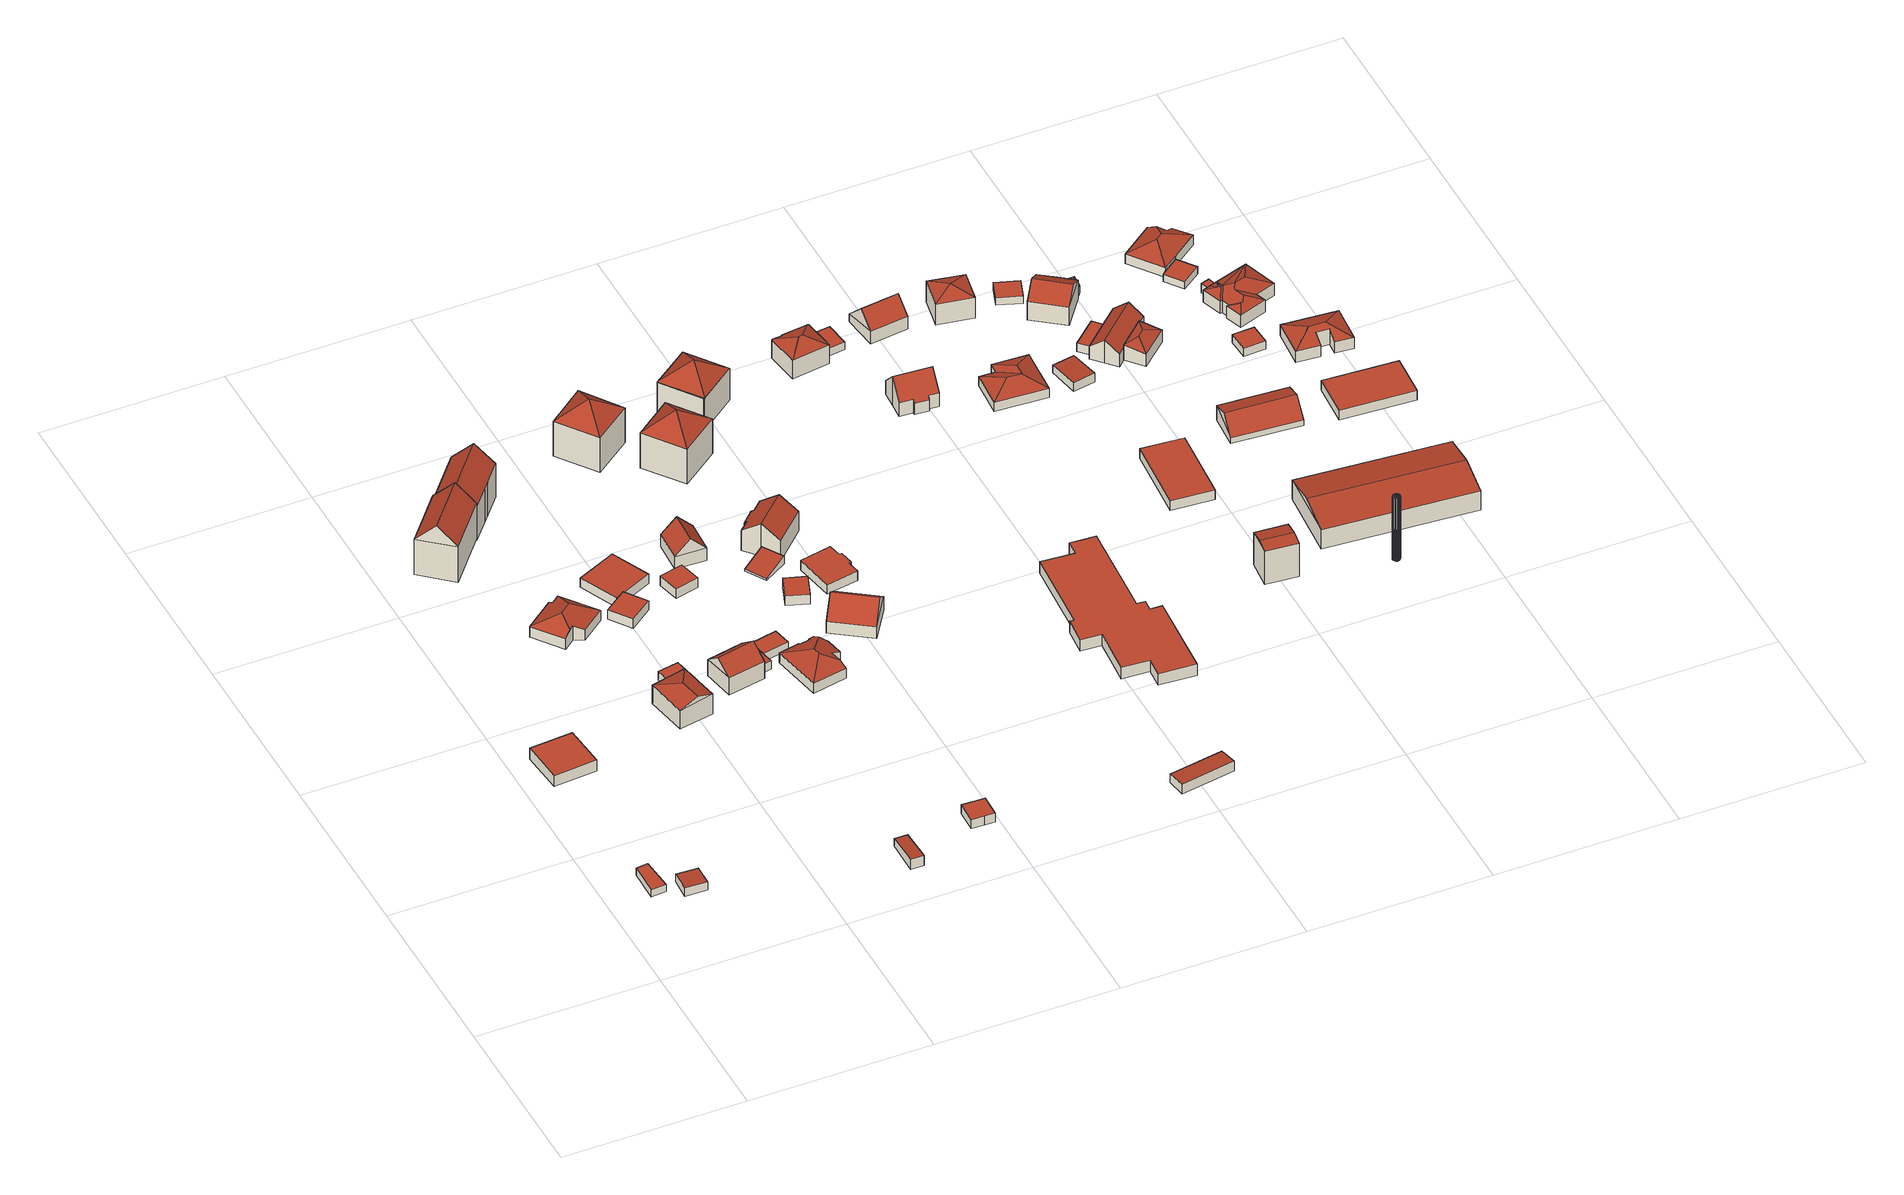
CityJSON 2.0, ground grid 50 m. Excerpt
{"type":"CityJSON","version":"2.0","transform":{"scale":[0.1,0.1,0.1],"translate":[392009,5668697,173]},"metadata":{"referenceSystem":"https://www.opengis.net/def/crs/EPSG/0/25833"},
"CityObjects":{
"building1":{"type":"Building","attributes":{"Dachtyp_tdc":"tdcPolyFlatRoof","Gemeindeschluessel":14627140,"Dachneigung":0,"QualitaetDacherkennung":80,"Geometrietyp2DReferenz":"3000","function":"31001_9998","roofType":"1000","measuredHeight":2.26},"geometry":[{"type":"MultiSurface","lod":"2","boundaries":[[[0,1,2,3]],[[1,4,5,2]],[[4,6,7,5]],[[6,0,3,7]],[[6,4,1,0]],[[3,2,5,7]]],"semantics":{"surfaces":[{"type":"WallSurface"},{"type":"RoofSurface"},{"type":"GroundSurface"}],"values":[0,0,0,0,1,2]}}]},
"building2":{"type":"Building","attributes":{"Dachtyp_tdc":"tdcPolyFlatRoof","Gemeindeschluessel":14627140,"Dachneigung":3.12,"QualitaetDacherkennung":86,"Geometrietyp2DReferenz":"3000","function":"31001_9998","roofType":"2100","measuredHeight":2.57},"geometry":[{"type":"MultiSurface","lod":"2","boundaries":[[[8,9,10,11]],[[9,12,13,10]],[[12,14,15,13]],[[14,8,11,15]],[[14,12,9,8]],[[11,10,13,15]]],"semantics":{"surfaces":[{"type":"WallSurface"},{"type":"RoofSurface"},{"type":"GroundSurface"}],"values":[0,0,0,0,1,2]}}]},
"building3":{"type":"Building","attributes":{"Dachtyp_tdc":"tdcPolyFlatRoof","Gemeindeschluessel":14627140,"Dachneigung":0,"QualitaetDacherkennung":90,"Geometrietyp2DReferenz":"3000","function":"31001_9998","roofType":"1000","measuredHeight":3.38},"geometry":[{"type":"MultiSurface","lod":"2","boundaries":[[[16,17,18,19]],[[17,20,21,18]],[[20,22,23,21]],[[22,16,19,23]],[[22,20,17,16]],[[19,18,21,23]]],"semantics":{"surfaces":[{"type":"WallSurface"},{"type":"RoofSurface"},{"type":"GroundSurface"}],"values":[0,0,0,0,1,2]}}]},
"building4":{"type":"Building","attributes":{"Dachtyp_tdc":"tdcFreeFormRoof","Gemeindeschluessel":14627140,"Dachneigung":28.02,"QualitaetDacherkennung":89,"Geometrietyp2DReferenz":"3000","function":"31001_9998","roofType":"5000","measuredHeight":6.6},"geometry":[{"type":"MultiSurface","lod":"2","boundaries":[[[24,25,26,27]],[[25,28,29,26]],[[28,30,31,29]],[[30,32,33,31]],[[32,34,35,33]],[[34,36,37,35]],[[36,38,39,37]],[[38,24,27,39]],[[38,40,41,42,24]],[[43,32,30,44]],[[34,32,43,41,40,36]],[[43,44,28,25,42,41]],[[25,24,42]],[[30,28,44]],[[38,36,40]],[[27,26,29,31,33,35,37,39]]],"semantics":{"surfaces":[{"type":"WallSurface"},{"type":"RoofSurface"},{"type":"GroundSurface"}],"values":[0,0,0,0,0,0,0,0,1,1,1,1,0,0,0,2]}}]},
"building5":{"type":"Building","attributes":{"Dachtyp_tdc":"tdcGableRoof","Gemeindeschluessel":14627140,"Dachneigung":44.77,"QualitaetDacherkennung":71,"Geometrietyp2DReferenz":"3000","function":"31001_9998","roofType":"3100","measuredHeight":16.81},"geometry":[{"type":"MultiSurface","lod":"2","boundaries":[[[45,46,47,48]],[[46,49,50,47]],[[49,51,52,50]],[[51,45,48,52]],[[49,46,53]],[[45,51,54]],[[46,45,54,53]],[[51,49,53,54]],[[48,47,50,52]]],"semantics":{"surfaces":[{"type":"WallSurface"},{"type":"RoofSurface"},{"type":"GroundSurface"}],"values":[0,0,0,0,0,0,1,1,2]}}]},
"building6":{"type":"Building","attributes":{"Dachtyp_tdc":"tdcHipAndGableRoof","Gemeindeschluessel":14627140,"Dachneigung":21.85,"QualitaetDacherkennung":68,"Geometrietyp2DReferenz":"3000","function":"31001_9998","roofType":"5000","measuredHeight":7.86},"geometry":[{"type":"MultiSurface","lod":"2","boundaries":[[[55,56,57,58]],[[56,59,60,57]],[[59,61,62,60]],[[61,63,64,62]],[[63,65,66,64]],[[65,55,58,66]],[[59,56,55,67]],[[65,68,67,55]],[[61,59,67,68,63]],[[63,68,65]],[[58,57,60,62,64,66]]],"semantics":{"surfaces":[{"type":"WallSurface"},{"type":"RoofSurface"},{"type":"GroundSurface"}],"values":[0,0,0,0,0,0,1,1,1,0,2]}}]},
"building7":{"type":"Building","attributes":{"Dachtyp_tdc":"tdcPolyFlatRoof","Gemeindeschluessel":14627140,"Dachneigung":5.76,"QualitaetDacherkennung":91,"Geometrietyp2DReferenz":"3000","function":"31001_9998","roofType":"2100","measuredHeight":3.27},"geometry":[{"type":"MultiSurface","lod":"2","boundaries":[[[69,70,71,72]],[[70,73,74,71]],[[73,75,76,74]],[[75,69,72,76]],[[75,73,70,69]],[[72,71,74,76]]],"semantics":{"surfaces":[{"type":"WallSurface"},{"type":"RoofSurface"},{"type":"GroundSurface"}],"values":[0,0,0,0,1,2]}}]},
"building8":{"type":"Building","attributes":{"Dachtyp_tdc":"tdcPolyFlatRoof","Gemeindeschluessel":14627140,"Dachneigung":0,"QualitaetDacherkennung":87,"Geometrietyp2DReferenz":"3000","function":"31001_9998","roofType":"1000","measuredHeight":2.69},"geometry":[{"type":"MultiSurface","lod":"2","boundaries":[[[77,78,79,80]],[[78,81,82,79]],[[81,83,84,82]],[[83,85,86,84]],[[85,87,88,86]],[[87,77,80,88]],[[87,85,83,81,78,77]],[[80,79,82,84,86,88]]],"semantics":{"surfaces":[{"type":"WallSurface"},{"type":"RoofSurface"},{"type":"GroundSurface"}],"values":[0,0,0,0,0,0,1,2]}}]},
"building9":{"type":"Building","attributes":{"Dachtyp_tdc":"tdcGableRoof","Gemeindeschluessel":14627140,"Dachneigung":44.9,"QualitaetDacherkennung":69,"Geometrietyp2DReferenz":"3000","function":"31001_9998","roofType":"3100","measuredHeight":15.82},"geometry":[{"type":"MultiSurface","lod":"2","boundaries":[[[89,90,91,92]],[[90,93,94,91]],[[93,95,96,94]],[[95,97,98,96]],[[97,99,100,98]],[[99,101,102,100]],[[101,103,104,102]],[[103,89,92,104]],[[99,97,95,93]],[[93,90,89,103,101,99]],[[92,91,94,96,98,100,102,104]]],"semantics":{"surfaces":[{"type":"WallSurface"},{"type":"RoofSurface"},{"type":"GroundSurface"}],"values":[0,0,0,0,0,0,0,0,1,1,2]}}]},
"building10":{"type":"Building","attributes":{"Dachtyp_tdc":"tdcPolyFlatRoof","Gemeindeschluessel":14627140,"Dachneigung":0,"QualitaetDacherkennung":82,"Geometrietyp2DReferenz":"3000","function":"31001_9998","roofType":"1000","measuredHeight":3},"geometry":[{"type":"MultiSurface","lod":"2","boundaries":[[[105,106,107,108]],[[106,109,110,107]],[[109,111,112,110]],[[111,105,108,112]],[[111,109,106,105]],[[108,107,110,112]]],"semantics":{"surfaces":[{"type":"WallSurface"},{"type":"RoofSurface"},{"type":"GroundSurface"}],"values":[0,0,0,0,1,2]}}]},
"building11":{"type":"Building","attributes":{"Dachtyp_tdc":"tdcFreeFormRoof","Gemeindeschluessel":14627140,"Dachneigung":39.95,"QualitaetDacherkennung":77,"Geometrietyp2DReferenz":"3000","function":"31001_9998","roofType":"5000","measuredHeight":8.78},"geometry":[{"type":"MultiSurface","lod":"2","boundaries":[[[113,114,115,116]],[[114,117,118,115]],[[117,119,120,118]],[[119,121,122,120]],[[121,113,116,122]],[[123,124,121,119]],[[114,113,124,123,117]],[[113,121,124]],[[119,117,123]],[[116,115,118,120,122]]],"semantics":{"surfaces":[{"type":"WallSurface"},{"type":"RoofSurface"},{"type":"GroundSurface"}],"values":[0,0,0,0,0,1,1,0,0,2]}}]},
"building12":{"type":"Building","attributes":{"Dachtyp_tdc":"tdcPolyFlatRoof","Gemeindeschluessel":14627140,"Dachneigung":0,"QualitaetDacherkennung":36,"Geometrietyp2DReferenz":"3000","function":"31001_9998","roofType":"1000","measuredHeight":3},"geometry":[{"type":"MultiSurface","lod":"2","boundaries":[[[125,126,127,128]],[[126,129,130,127]],[[129,131,132,130]],[[131,133,134,132]],[[133,125,128,134]],[[133,131,129,126,125]],[[128,127,130,132,134]]],"semantics":{"surfaces":[{"type":"WallSurface"},{"type":"RoofSurface"},{"type":"GroundSurface"}],"values":[0,0,0,0,0,1,2]}}]},
"building13":{"type":"Building","attributes":{"Dachtyp_tdc":"tdcPolyFlatRoof","Gemeindeschluessel":14627140,"Dachneigung":0,"QualitaetDacherkennung":77,"Geometrietyp2DReferenz":"3000","function":"31001_9998","roofType":"1000","measuredHeight":2.57},"geometry":[{"type":"MultiSurface","lod":"2","boundaries":[[[135,136,137,122]],[[136,138,139,137]],[[138,140,141,139]],[[140,142,143,141]],[[142,144,116,143]],[[144,135,122,116]],[[144,142,140,138,136,135]],[[122,137,139,141,143,116]]],"semantics":{"surfaces":[{"type":"WallSurface"},{"type":"RoofSurface"},{"type":"GroundSurface"}],"values":[0,0,0,0,0,0,1,2]}}]},
"building14":{"type":"Building","attributes":{"Dachtyp_tdc":"tdcPolyFlatRoof","Gemeindeschluessel":14627140,"Dachneigung":0,"QualitaetDacherkennung":73,"Geometrietyp2DReferenz":"3000","function":"31001_9998","roofType":"1000","measuredHeight":2.73},"geometry":[{"type":"MultiSurface","lod":"2","boundaries":[[[145,146,147,148]],[[146,149,150,147]],[[149,151,152,150]],[[151,153,154,152]],[[153,155,156,154]],[[155,145,148,156]],[[155,153,151,149,146,145]],[[148,147,150,152,154,156]]],"semantics":{"surfaces":[{"type":"WallSurface"},{"type":"RoofSurface"},{"type":"GroundSurface"}],"values":[0,0,0,0,0,0,1,2]}}]},
"building15":{"type":"Building","attributes":{"Dachtyp_tdc":"tdcPolyFlatRoof","Gemeindeschluessel":14627140,"Dachneigung":0,"QualitaetDacherkennung":85,"Geometrietyp2DReferenz":"3000","function":"31001_9998","roofType":"1000","measuredHeight":2.6},"geometry":[{"type":"MultiSurface","lod":"2","boundaries":[[[157,158,159,160]],[[158,161,162,159]],[[161,163,164,162]],[[163,157,160,164]],[[163,161,158,157]],[[160,159,162,164]]],"semantics":{"surfaces":[{"type":"WallSurface"},{"type":"RoofSurface"},{"type":"GroundSurface"}],"values":[0,0,0,0,1,2]}}]},
"building16":{"type":"Building","attributes":{"Dachtyp_tdc":"tdcPolyFlatRoof","Gemeindeschluessel":14627140,"Dachneigung":0,"QualitaetDacherkennung":0,"Geometrietyp2DReferenz":"3000","BezugspunktDach":"2000","function":"31001_9998","measuredHeight":3},"geometry":[{"type":"MultiSurface","lod":"2","boundaries":[[[165,166,167,168]],[[168,167,169,170]],[[167,166,171,169]],[[166,165,172,171]],[[165,168,170,172]],[[170,169,171,172]]],"semantics":{"surfaces":[{"type":"RoofSurface"},{"type":"WallSurface"},{"type":"GroundSurface"}],"values":[0,1,1,1,1,2]}}]},
"building17":{"type":"Building","attributes":{"Dachtyp_tdc":"tdcFreeFormRoof","Gemeindeschluessel":14627140,"Dachneigung":22.09,"QualitaetDacherkennung":89,"Geometrietyp2DReferenz":"3000","function":"31001_9998","roofType":"5000","measuredHeight":5.51},"geometry":[{"type":"MultiSurface","lod":"2","boundaries":[[[173,174,175,176]],[[174,177,178,175]],[[177,179,180,178]],[[179,181,182,180]],[[181,183,184,182]],[[183,185,186,184]],[[185,187,188,186]],[[187,189,190,188]],[[189,191,192,190]],[[191,193,194,192]],[[193,173,176,194]],[[183,181,179,177,174,173,195,196]],[[191,197,198,193]],[[198,195,173,193]],[[198,197,189,187,185,196,195]],[[191,189,197]],[[185,183,196]],[[176,175,178,180,182,184,186,188,190,192,194]]],"semantics":{"surfaces":[{"type":"WallSurface"},{"type":"RoofSurface"},{"type":"GroundSurface"}],"values":[0,0,0,0,0,0,0,0,0,0,0,1,1,1,1,0,0,2]}}]},
"building18":{"type":"Building","attributes":{"Dachtyp_tdc":"tdcGableRoof","Gemeindeschluessel":14627140,"Dachneigung":45.07,"QualitaetDacherkennung":80,"Geometrietyp2DReferenz":"3000","function":"31001_9998","roofType":"3100","measuredHeight":8.21},"geometry":[{"type":"MultiSurface","lod":"2","boundaries":[[[199,200,201,202]],[[200,203,204,201]],[[203,205,206,204]],[[205,199,202,206]],[[203,200,207]],[[199,205,208]],[[200,199,208,207]],[[205,203,207,208]],[[202,201,204,206]]],"semantics":{"surfaces":[{"type":"WallSurface"},{"type":"RoofSurface"},{"type":"GroundSurface"}],"values":[0,0,0,0,0,0,1,1,2]}}]},
"building19":{"type":"Building","attributes":{"Dachtyp_tdc":"tdcPolyFlatRoof","Gemeindeschluessel":14627140,"Dachneigung":0,"QualitaetDacherkennung":46,"Geometrietyp2DReferenz":"3000","function":"31001_9998","roofType":"1000","measuredHeight":3},"geometry":[{"type":"MultiSurface","lod":"2","boundaries":[[[209,210,211,212]],[[210,213,214,211]],[[213,215,216,214]],[[215,209,212,216]],[[215,213,210,209]],[[212,211,214,216]]],"semantics":{"surfaces":[{"type":"WallSurface"},{"type":"RoofSurface"},{"type":"GroundSurface"}],"values":[0,0,0,0,1,2]}}]},
"building20":{"type":"Building","attributes":{"Dachtyp_tdc":"tdcPolyFlatRoof","Gemeindeschluessel":14627140,"Dachneigung":14.75,"QualitaetDacherkennung":67,"Geometrietyp2DReferenz":"3000","function":"31001_9998","roofType":"2100","measuredHeight":2.55},"geometry":[{"type":"MultiSurface","lod":"2","boundaries":[[[217,218,219,220]],[[218,221,222,219]],[[221,223,224,222]],[[223,217,220,224]],[[223,221,218,217]],[[220,219,222,224]]],"semantics":{"surfaces":[{"type":"WallSurface"},{"type":"RoofSurface"},{"type":"GroundSurface"}],"values":[0,0,0,0,1,2]}}]},
"building21":{"type":"Building","attributes":{"Dachtyp_tdc":"tdcGableRoof","Gemeindeschluessel":14627140,"Dachneigung":38.49,"QualitaetDacherkennung":93,"Geometrietyp2DReferenz":"3000","function":"31001_9998","roofType":"3100","measuredHeight":8.28},"geometry":[{"type":"MultiSurface","lod":"2","boundaries":[[[225,226,227,228]],[[226,229,230,227]],[[229,231,232,230]],[[231,225,228,232]],[[229,226,233]],[[225,231,234]],[[226,225,234,233]],[[231,229,233,234]],[[228,227,230,232]]],"semantics":{"surfaces":[{"type":"WallSurface"},{"type":"RoofSurface"},{"type":"GroundSurface"}],"values":[0,0,0,0,0,0,1,1,2]}}]},
"building22":{"type":"Building","attributes":{"Dachtyp_tdc":"tdcTentRoof","Gemeindeschluessel":14627140,"Dachneigung":36.94,"QualitaetDacherkennung":73,"Geometrietyp2DReferenz":"3000","function":"31001_9998","roofType":"3500","measuredHeight":16.02},"geometry":[{"type":"MultiSurface","lod":"2","boundaries":[[[235,236,237,238]],[[236,239,240,237]],[[239,241,242,240]],[[241,235,238,242]],[[236,235,243]],[[239,236,243]],[[241,239,243]],[[235,241,243]],[[238,237,240,242]]],"semantics":{"surfaces":[{"type":"WallSurface"},{"type":"RoofSurface"},{"type":"GroundSurface"}],"values":[0,0,0,0,1,1,1,1,2]}}]},
"building23":{"type":"Building","attributes":{"Dachtyp_tdc":"tdcGableRoof","Gemeindeschluessel":14627140,"Dachneigung":36.37,"QualitaetDacherkennung":73,"Geometrietyp2DReferenz":"3000","function":"31001_9998","roofType":"3100","measuredHeight":10.16},"geometry":[{"type":"MultiSurface","lod":"2","boundaries":[[[244,245,246,247]],[[245,248,249,246]],[[248,250,251,249]],[[250,252,253,251]],[[252,254,255,253]],[[254,256,257,255]],[[256,258,259,257]],[[258,260,261,259]],[[260,262,263,261]],[[262,244,247,263]],[[258,256,254,252]],[[252,250,248,245,244,262,260,258]],[[247,246,249,251,253,255,257,259,261,263]]],"semantics":{"surfaces":[{"type":"WallSurface"},{"type":"RoofSurface"},{"type":"GroundSurface"}],"values":[0,0,0,0,0,0,0,0,0,0,1,1,2]}}]},
"building24":{"type":"Building","attributes":{"Dachtyp_tdc":"tdcPolyFlatRoof","Gemeindeschluessel":14627140,"Dachneigung":0,"QualitaetDacherkennung":0,"Geometrietyp2DReferenz":"3000","BezugspunktDach":"2000","function":"31001_9998","measuredHeight":3},"geometry":[{"type":"MultiSurface","lod":"2","boundaries":[[[264,265,266,267,268,269,270,271]],[[271,270,272,273]],[[270,269,274,272]],[[269,268,275,274]],[[268,267,276,275]],[[267,266,277,276]],[[266,265,278,277]],[[265,264,279,278]],[[264,271,273,279]],[[273,272,274,275,276,277,278,279]]],"semantics":{"surfaces":[{"type":"RoofSurface"},{"type":"WallSurface"},{"type":"GroundSurface"}],"values":[0,1,1,1,1,1,1,1,1,2]}}]},
"building25":{"type":"Building","attributes":{"Dachtyp_tdc":"tdcTentRoof","Gemeindeschluessel":14627140,"Dachneigung":37.64,"QualitaetDacherkennung":72,"Geometrietyp2DReferenz":"3000","function":"31001_9998","roofType":"3500","measuredHeight":16.17},"geometry":[{"type":"MultiSurface","lod":"2","boundaries":[[[280,281,282,283]],[[281,284,285,282]],[[284,286,287,285]],[[286,280,283,287]],[[281,280,288]],[[284,281,288]],[[286,284,288]],[[280,286,288]],[[283,282,285,287]]],"semantics":{"surfaces":[{"type":"WallSurface"},{"type":"RoofSurface"},{"type":"GroundSurface"}],"values":[0,0,0,0,1,1,1,1,2]}}]},
"building26":{"type":"Building","attributes":{"Dachtyp_tdc":"tdcPolyFlatRoof","Gemeindeschluessel":14627140,"Dachneigung":5.12,"QualitaetDacherkennung":87,"Geometrietyp2DReferenz":"3000","function":"31001_9998","roofType":"2100","measuredHeight":3.18},"geometry":[{"type":"MultiSurface","lod":"2","boundaries":[[[289,290,291,292]],[[290,293,294,291]],[[293,295,296,294]],[[295,289,292,296]],[[295,293,290,289]],[[292,291,294,296]]],"semantics":{"surfaces":[{"type":"WallSurface"},{"type":"RoofSurface"},{"type":"GroundSurface"}],"values":[0,0,0,0,1,2]}}]},
"building27":{"type":"Building","attributes":{"Dachtyp_tdc":"tdcTentRoof","Gemeindeschluessel":14627140,"Dachneigung":37.94,"QualitaetDacherkennung":68,"Geometrietyp2DReferenz":"3000","function":"31001_9998","roofType":"3500","measuredHeight":15.09},"geometry":[{"type":"MultiSurface","lod":"2","boundaries":[[[297,298,299,300]],[[298,301,302,299]],[[301,303,304,302]],[[303,305,306,304]],[[305,297,300,306]],[[307,308,309,310]],[[297,307,310]],[[298,297,310]],[[309,298,310]],[[298,309,301]],[[301,309,308,303]],[[303,308,307,305]],[[305,307,297]],[[300,299,302,304,306]]],"semantics":{"surfaces":[{"type":"WallSurface"},{"type":"RoofSurface"},{"type":"GroundSurface"}],"values":[0,0,0,0,0,1,1,1,1,0,0,0,0,2]}}]},
"building28":{"type":"Building","attributes":{"Dachtyp_tdc":"tdcPolyFlatRoof","Gemeindeschluessel":14627140,"Dachneigung":0,"QualitaetDacherkennung":61,"Geometrietyp2DReferenz":"3000","function":"31001_9998","roofType":"1000","measuredHeight":3.58},"geometry":[{"type":"MultiSurface","lod":"2","boundaries":[[[311,312,313,314]],[[312,315,316,313]],[[315,317,318,316]],[[317,319,320,318]],[[319,321,322,320]],[[321,323,324,322]],[[323,325,326,324]],[[325,327,328,326]],[[327,329,330,328]],[[329,331,332,330]],[[331,333,334,332]],[[333,335,336,334]],[[335,337,338,336]],[[337,339,340,338]],[[339,341,342,340]],[[341,311,314,342]],[[341,339,337,335,333,331,329,327,325,323,321,319,317,315,312,311]],[[314,313,316,318,320,322,324,326,328,330,332,334,336,338,340,342]]],"semantics":{"surfaces":[{"type":"WallSurface"},{"type":"RoofSurface"},{"type":"GroundSurface"}],"values":[0,0,0,0,0,0,0,0,0,0,0,0,0,0,0,0,1,2]}}]},
"building29":{"type":"Building","attributes":{"Dachtyp_tdc":"tdcFreeFormRoof","Gemeindeschluessel":14627140,"Dachneigung":22.83,"QualitaetDacherkennung":91,"Geometrietyp2DReferenz":"3000","function":"31001_9998","roofType":"5000","measuredHeight":7.87},"geometry":[{"type":"MultiSurface","lod":"2","boundaries":[[[343,344,345,346]],[[344,347,348,345]],[[347,349,350,348]],[[349,351,352,350]],[[351,353,354,352]],[[353,355,356,354]],[[355,357,358,356]],[[357,359,360,358]],[[359,343,346,360]],[[347,361,362,349]],[[344,343,359,363,364]],[[344,364,361,347]],[[364,363,357,355,353,351,362,361]],[[351,349,362]],[[359,357,363]],[[346,345,348,350,352,354,356,358,360]]],"semantics":{"surfaces":[{"type":"WallSurface"},{"type":"RoofSurface"},{"type":"GroundSurface"}],"values":[0,0,0,0,0,0,0,0,0,1,1,1,1,0,0,2]}}]},
"building30":{"type":"Building","attributes":{"Dachtyp_tdc":"tdcPolyFlatRoof","Gemeindeschluessel":14627140,"Dachneigung":0,"QualitaetDacherkennung":81,"Geometrietyp2DReferenz":"3000","function":"31001_9998","roofType":"1000","measuredHeight":2.42},"geometry":[{"type":"MultiSurface","lod":"2","boundaries":[[[365,366,367,360]],[[366,368,369,367]],[[368,370,346,369]],[[370,365,360,346]],[[370,368,366,365]],[[360,367,369,346]]],"semantics":{"surfaces":[{"type":"WallSurface"},{"type":"RoofSurface"},{"type":"GroundSurface"}],"values":[0,0,0,0,1,2]}}]},
"building31":{"type":"Building","attributes":{"Dachtyp_tdc":"tdcGableRoof","Gemeindeschluessel":14627140,"Dachneigung":47.74,"QualitaetDacherkennung":80,"Geometrietyp2DReferenz":"3000","function":"31001_9998","roofType":"3100","measuredHeight":9.22},"geometry":[{"type":"MultiSurface","lod":"2","boundaries":[[[371,372,373,374]],[[372,375,376,373]],[[375,377,378,376]],[[377,379,380,378]],[[379,381,382,380]],[[381,383,384,382]],[[383,385,386,384]],[[385,387,388,386]],[[387,389,390,388]],[[389,371,374,390]],[[385,383,381,379]],[[379,377,375,372,371,389,387,385]],[[374,373,376,378,380,382,384,386,388,390]]],"semantics":{"surfaces":[{"type":"WallSurface"},{"type":"RoofSurface"},{"type":"GroundSurface"}],"values":[0,0,0,0,0,0,0,0,0,0,1,1,2]}}]},
"building32":{"type":"Building","attributes":{"Dachtyp_tdc":"tdcGableRoof","Gemeindeschluessel":14627140,"Dachneigung":45.32,"QualitaetDacherkennung":83,"Geometrietyp2DReferenz":"3000","function":"31001_9998","roofType":"3100","measuredHeight":8.01},"geometry":[{"type":"MultiSurface","lod":"2","boundaries":[[[391,392,393,394]],[[392,395,396,393]],[[395,397,398,396]],[[397,391,394,398]],[[395,392,399]],[[391,397,400]],[[392,391,400,399]],[[397,395,399,400]],[[394,393,396,398]]],"semantics":{"surfaces":[{"type":"WallSurface"},{"type":"RoofSurface"},{"type":"GroundSurface"}],"values":[0,0,0,0,0,0,1,1,2]}}]},
"building33":{"type":"Building","attributes":{"Dachtyp_tdc":"tdcFreeFormRoof","Gemeindeschluessel":14627140,"Dachneigung":22.47,"QualitaetDacherkennung":41,"Geometrietyp2DReferenz":"3000","function":"31001_9998","roofType":"5000","measuredHeight":4.95},"geometry":[{"type":"MultiSurface","lod":"2","boundaries":[[[401,402,403,404]],[[402,405,406,403]],[[405,407,408,406]],[[407,409,410,408]],[[409,411,412,410]],[[411,401,404,412]],[[413,414,411,409]],[[415,416,413,409,407]],[[415,407,405]],[[416,415,405,402]],[[414,413,416,402,401]],[[414,401,411]],[[404,403,406,408,410,412]]],"semantics":{"surfaces":[{"type":"WallSurface"},{"type":"RoofSurface"},{"type":"GroundSurface"}],"values":[0,0,0,0,0,0,1,1,1,1,1,1,2]}}]},
"building34":{"type":"Building","attributes":{"Dachtyp_tdc":"tdcGableRoof","Gemeindeschluessel":14627140,"Dachneigung":10.68,"QualitaetDacherkennung":73,"Geometrietyp2DReferenz":"3000","function":"31001_9998","roofType":"3100","measuredHeight":11.16},"geometry":[{"type":"MultiSurface","lod":"2","boundaries":[[[417,418,419,420]],[[418,421,422,419]],[[421,423,424,422]],[[423,417,420,424]],[[421,418,425]],[[417,423,426]],[[418,417,426,425]],[[423,421,425,426]],[[420,419,422,424]]],"semantics":{"surfaces":[{"type":"WallSurface"},{"type":"RoofSurface"},{"type":"GroundSurface"}],"values":[0,0,0,0,0,0,1,1,2]}}]},
"building35":{"type":"Building","attributes":{"Dachtyp_tdc":"tdcTentRoof","Gemeindeschluessel":14627140,"Dachneigung":22.23,"QualitaetDacherkennung":89,"Geometrietyp2DReferenz":"3000","function":"31001_9998","roofType":"3500","measuredHeight":8.4},"geometry":[{"type":"MultiSurface","lod":"2","boundaries":[[[427,428,429,430]],[[428,431,432,429]],[[431,433,434,432]],[[433,427,430,434]],[[428,427,435]],[[431,428,435]],[[433,431,435]],[[427,433,435]],[[430,429,432,434]]],"semantics":{"surfaces":[{"type":"WallSurface"},{"type":"RoofSurface"},{"type":"GroundSurface"}],"values":[0,0,0,0,1,1,1,1,2]}}]},
"building36":{"type":"Building","attributes":{"Dachtyp_tdc":"tdcPolyFlatRoof","Gemeindeschluessel":14627140,"Dachneigung":0,"QualitaetDacherkennung":0,"Geometrietyp2DReferenz":"3000","BezugspunktDach":"2000","function":"31001_9998","measuredHeight":3},"geometry":[{"type":"MultiSurface","lod":"2","boundaries":[[[436,437,438,439]],[[439,438,440,441]],[[438,437,442,440]],[[437,436,443,442]],[[436,439,441,443]],[[441,440,442,443]]],"semantics":{"surfaces":[{"type":"RoofSurface"},{"type":"WallSurface"},{"type":"GroundSurface"}],"values":[0,1,1,1,1,2]}}]},
"building37":{"type":"Building","attributes":{"Dachtyp_tdc":"tdcPolyFlatRoof","Gemeindeschluessel":14627140,"Dachneigung":2.88,"QualitaetDacherkennung":86,"Geometrietyp2DReferenz":"3000","function":"31001_9998","roofType":"2100","measuredHeight":2.86},"geometry":[{"type":"MultiSurface","lod":"2","boundaries":[[[444,445,446,447]],[[445,448,449,446]],[[448,450,451,449]],[[450,444,447,451]],[[450,448,445,444]],[[447,446,449,451]]],"semantics":{"surfaces":[{"type":"WallSurface"},{"type":"RoofSurface"},{"type":"GroundSurface"}],"values":[0,0,0,0,1,2]}}]},
"building38":{"type":"Building","attributes":{"Dachtyp_tdc":"tdcPolyFlatRoof","Gemeindeschluessel":14627140,"Dachneigung":0,"QualitaetDacherkennung":87,"Geometrietyp2DReferenz":"3000","function":"31001_9998","roofType":"1000","measuredHeight":2.36},"geometry":[{"type":"MultiSurface","lod":"2","boundaries":[[[452,453,454,455]],[[453,456,457,454]],[[456,458,459,457]],[[458,452,455,459]],[[458,456,453,452]],[[455,454,457,459]]],"semantics":{"surfaces":[{"type":"WallSurface"},{"type":"RoofSurface"},{"type":"GroundSurface"}],"values":[0,0,0,0,1,2]}}]},
"building39":{"type":"Building","attributes":{"Dachtyp_tdc":"tdcPolyFlatRoof","Gemeindeschluessel":14627140,"Dachneigung":0,"QualitaetDacherkennung":65,"Geometrietyp2DReferenz":"3000","function":"31001_9998","roofType":"1000","measuredHeight":2.71},"geometry":[{"type":"MultiSurface","lod":"2","boundaries":[[[460,461,462,463]],[[461,464,465,462]],[[464,466,467,465]],[[466,460,463,467]],[[466,464,461,460]],[[463,462,465,467]]],"semantics":{"surfaces":[{"type":"WallSurface"},{"type":"RoofSurface"},{"type":"GroundSurface"}],"values":[0,0,0,0,1,2]}}]},
"building40":{"type":"Building","attributes":{"Dachtyp_tdc":"tdcFreeFormRoof","Gemeindeschluessel":14627140,"Dachneigung":30.16,"QualitaetDacherkennung":89,"Geometrietyp2DReferenz":"3000","function":"31001_9998","roofType":"5000","measuredHeight":8.85},"geometry":[{"type":"MultiSurface","lod":"2","boundaries":[[[468,469,470,471]],[[469,472,473,470]],[[472,474,475,473]],[[474,476,477,475]],[[476,478,479,477]],[[478,468,471,479]],[[469,480,481,472]],[[480,468,478,476,474,481]],[[469,468,480]],[[474,472,481]],[[471,470,473,475,477,479]]],"semantics":{"surfaces":[{"type":"WallSurface"},{"type":"RoofSurface"},{"type":"GroundSurface"}],"values":[0,0,0,0,0,0,1,1,0,0,2]}}]},
"building41":{"type":"Building","attributes":{"BodenHoehe":174.5,"gemHoehe":20,"BauwerkHoehe":20,"Breite":2,"Gemeindeschluessel":"14627140","Geometrietyp2DReferenz":"3000","function":"51002_1290","measuredHeight":20},"geometry":[{"type":"MultiSurface","lod":"2","boundaries":[[[482,483,484]],[[482,484,485]],[[482,485,486]],[[482,486,487]],[[482,487,488]],[[482,488,489]],[[482,489,490]],[[482,490,491]],[[482,491,492]],[[482,492,493]],[[482,493,494]],[[482,494,495]],[[482,495,496]],[[482,496,497]],[[482,497,498]],[[482,498,499]],[[482,499,500]],[[482,500,501]],[[482,501,502]],[[482,502,503]],[[501,500,504]],[[501,504,502]],[[500,499,505]],[[500,505,504]],[[499,498,506]],[[499,506,505]],[[498,497,507]],[[498,507,506]],[[497,496,508]],[[497,508,507]],[[496,495,509]],[[496,509,508]],[[495,494,510]],[[495,510,509]],[[494,493,511]],[[494,511,510]],[[493,492,512]],[[492,491,513]],[[492,513,512]],[[491,490,514]],[[491,514,513]],[[490,489,515]],[[490,515,514]],[[489,488,516]],[[489,516,515]],[[488,487,517]],[[488,517,516]],[[487,486,518]],[[487,518,517]],[[486,485,519]],[[486,519,518]],[[485,484,520]],[[485,520,519]],[[493,512,511]],[[484,483,521]],[[484,521,520]],[[483,482,503]],[[483,503,521]],[[519,511,512]],[[519,512,513]],[[519,513,514]],[[519,514,515]],[[519,515,516]],[[519,516,517]],[[519,517,518]],[[519,520,521]],[[519,521,503]],[[519,503,502]],[[519,502,504]],[[519,504,505]],[[519,505,506]],[[519,506,507]],[[519,507,508]],[[519,508,509]],[[519,509,510]],[[519,510,511]]],"semantics":{"surfaces":[{"type":"RoofSurface"},{"type":"WallSurface"},{"type":"GroundSurface"}],"values":[0,0,0,0,0,0,0,0,0,0,0,0,0,0,0,0,0,0,1,1,1,1,1,1,1,1,1,1,1,1,1,1,1,1,1,1,1,1,1,1,1,1,1,1,1,1,1,1,1,1,1,1,1,1,1,1,1,1,2,2,2,2,2,2,2,2,2,2,2,2,2,2,2,2,2,2]}}]},
"building42":{"type":"Building","attributes":{"Gemeindeschluessel":14627140,"Geometrietyp2DReferenz":"3000","function":"31001_9998","roofType":"9999"},"children":["building42-1","building42-2"]},
"building42-1":{"type":"BuildingPart","attributes":{"Dachtyp_tdc":"tdcHipRoof","Dachneigung":24.77,"QualitaetDacherkennung":50,"Geometrietyp2DReferenz":"3000","roofType":"3200","measuredHeight":5.46},"parents":["building42"],"geometry":[{"type":"MultiSurface","lod":"2","boundaries":[[[522,523,524,525]],[[523,526,527,528,524]],[[529,522,525,530,531]],[[526,523,532]],[[522,529,533]],[[523,522,533,532]],[[529,526,532,533]],[[525,524,528,530]],[[529,531,527,526]],[[531,530,528,527]]],"semantics":{"surfaces":[{"type":"WallSurface"},{"type":"RoofSurface"},{"type":"GroundSurface"},{"type":"ClosureSurface"}],"values":[0,0,0,1,1,1,1,2,0,3]}}]},
"building42-2":{"type":"BuildingPart","attributes":{"Dachtyp_tdc":"tdcGableRoof","Dachneigung":39.81,"QualitaetDacherkennung":82,"Geometrietyp2DReferenz":"3000","roofType":"3100","measuredHeight":7.28},"parents":["building42"],"geometry":[{"type":"MultiSurface","lod":"2","boundaries":[[[534,535,536,537]],[[535,538,539,536]],[[538,540,541,539]],[[540,542,543,541]],[[542,531,530,543]],[[527,544,545,528]],[[544,546,547,545]],[[546,548,549,547]],[[548,550,551,549]],[[550,534,537,551]],[[546,544,527,531,542,540,538]],[[538,535,534,550,548,546]],[[537,536,539,541,543,530,528,545,547,549,551]],[[527,528,530,531]]],"semantics":{"surfaces":[{"type":"WallSurface"},{"type":"RoofSurface"},{"type":"GroundSurface"},{"type":"ClosureSurface"}],"values":[0,0,0,0,0,0,0,0,0,0,1,1,2,3]}}]},
"building43":{"type":"Building","attributes":{"Dachtyp_tdc":"tdcGableRoof","Gemeindeschluessel":14627140,"Dachneigung":29.75,"QualitaetDacherkennung":7,"Geometrietyp2DReferenz":"3000","function":"31001_9998","roofType":"3100","measuredHeight":5.04},"geometry":[{"type":"MultiSurface","lod":"2","boundaries":[[[552,553,479,554]],[[553,555,477,479]],[[555,556,557,477]],[[556,552,554,557]],[[555,553,558]],[[552,556,559]],[[553,552,559,558]],[[556,555,558,559]],[[554,479,477,557]]],"semantics":{"surfaces":[{"type":"WallSurface"},{"type":"RoofSurface"},{"type":"GroundSurface"}],"values":[0,0,0,0,0,0,1,1,2]}}]},
"building44":{"type":"Building","attributes":{"Dachtyp_tdc":"tdcGableRoof","Gemeindeschluessel":14627140,"Dachneigung":44.94,"QualitaetDacherkennung":2,"Geometrietyp2DReferenz":"3000","function":"31001_9998","roofType":"3100","measuredHeight":6.25},"geometry":[{"type":"MultiSurface","lod":"2","boundaries":[[[560,561,562,563]],[[561,564,565,562]],[[564,566,567,565]],[[566,560,563,567]],[[564,561,568]],[[560,566,569]],[[561,560,569,568]],[[566,564,568,569]],[[563,562,565,567]]],"semantics":{"surfaces":[{"type":"WallSurface"},{"type":"RoofSurface"},{"type":"GroundSurface"}],"values":[0,0,0,0,0,0,1,1,2]}}]},
"building45":{"type":"Building","attributes":{"Dachtyp_tdc":"tdcGableRoof","Gemeindeschluessel":14627140,"Dachneigung":10.83,"QualitaetDacherkennung":80,"Geometrietyp2DReferenz":"3000","function":"31001_9998","roofType":"3100","measuredHeight":8.04},"geometry":[{"type":"MultiSurface","lod":"2","boundaries":[[[570,571,572,573]],[[571,574,575,572]],[[574,576,577,575]],[[576,570,573,577]],[[574,571,578]],[[570,576,579]],[[571,570,579,578]],[[576,574,578,579]],[[573,572,575,577]]],"semantics":{"surfaces":[{"type":"WallSurface"},{"type":"RoofSurface"},{"type":"GroundSurface"}],"values":[0,0,0,0,0,0,1,1,2]}}]},
"building46":{"type":"Building","attributes":{"Dachtyp_tdc":"tdcPolyFlatRoof","Gemeindeschluessel":14627140,"Dachneigung":0,"QualitaetDacherkennung":93,"Geometrietyp2DReferenz":"3000","function":"31001_9998","roofType":"1000","measuredHeight":2.54},"geometry":[{"type":"MultiSurface","lod":"2","boundaries":[[[580,581,582,583]],[[581,584,585,582]],[[584,586,587,585]],[[586,580,583,587]],[[586,584,581,580]],[[583,582,585,587]]],"semantics":{"surfaces":[{"type":"WallSurface"},{"type":"RoofSurface"},{"type":"GroundSurface"}],"values":[0,0,0,0,1,2]}}]},
"building47":{"type":"Building","attributes":{"Dachtyp_tdc":"tdcPolyFlatRoof","Gemeindeschluessel":14627140,"Dachneigung":0,"QualitaetDacherkennung":79,"Geometrietyp2DReferenz":"3000","function":"31001_9998","roofType":"1000","measuredHeight":2.3},"geometry":[{"type":"MultiSurface","lod":"2","boundaries":[[[588,589,590,591]],[[589,592,593,590]],[[592,594,595,593]],[[594,596,597,595]],[[596,588,591,597]],[[596,594,592,589,588]],[[591,590,593,595,597]]],"semantics":{"surfaces":[{"type":"WallSurface"},{"type":"RoofSurface"},{"type":"GroundSurface"}],"values":[0,0,0,0,0,1,2]}}]},
"building48":{"type":"Building","attributes":{"Dachtyp_tdc":"tdcFreeFormRoof","Gemeindeschluessel":14627140,"Dachneigung":24.89,"QualitaetDacherkennung":88,"Geometrietyp2DReferenz":"3000","function":"31001_9998","roofType":"5000","measuredHeight":5.69},"geometry":[{"type":"MultiSurface","lod":"2","boundaries":[[[598,599,600,601]],[[599,602,603,600]],[[602,604,605,603]],[[604,606,607,605]],[[606,608,609,607]],[[608,610,611,609]],[[610,598,601,611]],[[604,612,613,614,615]],[[616,617,598]],[[613,599,598,617,614]],[[615,614,617,616,618]],[[608,618,616,610]],[[610,616,598]],[[604,615,606]],[[606,615,618,608]],[[602,612,604]],[[599,613,612,602]],[[601,600,603,605,607,609,611]]],"semantics":{"surfaces":[{"type":"WallSurface"},{"type":"RoofSurface"},{"type":"GroundSurface"}],"values":[0,0,0,0,0,0,0,1,1,1,1,0,0,0,0,0,0,2]}}]},
"building49":{"type":"Building","attributes":{"Dachtyp_tdc":"tdcPolyFlatRoof","Gemeindeschluessel":14627140,"Dachneigung":0,"QualitaetDacherkennung":58,"Geometrietyp2DReferenz":"3000","function":"31001_9998","roofType":"1000","measuredHeight":2.79},"geometry":[{"type":"MultiSurface","lod":"2","boundaries":[[[619,620,621,622]],[[620,623,624,621]],[[623,625,626,624]],[[625,619,622,626]],[[625,623,620,619]],[[622,621,624,626]]],"semantics":{"surfaces":[{"type":"WallSurface"},{"type":"RoofSurface"},{"type":"GroundSurface"}],"values":[0,0,0,0,1,2]}}]},
"building50":{"type":"Building","attributes":{"Dachtyp_tdc":"tdcFreeFormRoof","Gemeindeschluessel":14627140,"Dachneigung":21.22,"QualitaetDacherkennung":71,"Geometrietyp2DReferenz":"3000","function":"31001_9998","roofType":"5000","measuredHeight":5.79},"geometry":[{"type":"MultiSurface","lod":"2","boundaries":[[[627,628,629,630]],[[628,631,632,629]],[[631,633,634,632]],[[633,635,636,634]],[[635,637,638,636]],[[637,639,640,638]],[[639,641,642,640]],[[641,643,644,642]],[[643,645,621,644]],[[645,646,622,621]],[[646,647,648,622]],[[647,627,630,648]],[[647,649,650]],[[647,651,649]],[[646,651,647]],[[646,652,651]],[[646,653,652]],[[653,646,645]],[[653,645,643]],[[652,653,643,641]],[[651,652,641,639]],[[654,655,656,649,651,639,637]],[[657,654,637,635]],[[657,635,633]],[[655,654,657,633,631]],[[656,655,631,628]],[[650,649,656,628,627]],[[650,627,647]],[[630,629,632,634,636,638,640,642,644,621,622,648]]],"semantics":{"surfaces":[{"type":"WallSurface"},{"type":"RoofSurface"},{"type":"GroundSurface"}],"values":[0,0,0,0,0,0,0,0,0,0,0,0,1,1,1,1,1,1,1,1,1,1,1,1,1,1,1,1,2]}}]},
"building51":{"type":"Building","attributes":{"Dachtyp_tdc":"tdcPolyFlatRoof","Gemeindeschluessel":14627140,"Dachneigung":0,"QualitaetDacherkennung":37,"Geometrietyp2DReferenz":"3000","function":"31001_9998","roofType":"1000","measuredHeight":3},"geometry":[{"type":"MultiSurface","lod":"2","boundaries":[[[658,659,660,661]],[[659,662,663,660]],[[662,664,665,663]],[[664,658,661,665]],[[664,662,659,658]],[[661,660,663,665]]],"semantics":{"surfaces":[{"type":"WallSurface"},{"type":"RoofSurface"},{"type":"GroundSurface"}],"values":[0,0,0,0,1,2]}}]},
"building52":{"type":"Building","attributes":{"Dachtyp_tdc":"tdcFreeFormRoof","Gemeindeschluessel":14627140,"Dachneigung":22.02,"QualitaetDacherkennung":91,"Geometrietyp2DReferenz":"3000","function":"31001_9998","roofType":"5000","measuredHeight":5.68},"geometry":[{"type":"MultiSurface","lod":"2","boundaries":[[[666,667,668,669]],[[667,670,671,668]],[[670,672,673,671]],[[672,674,675,673]],[[674,676,677,675]],[[676,678,679,677]],[[678,680,681,679]],[[680,666,669,681]],[[667,666,682]],[[683,680,678]],[[682,666,680,683]],[[667,682,683,678,676,674,672,670]],[[669,668,671,673,675,677,679,681]]],"semantics":{"surfaces":[{"type":"WallSurface"},{"type":"RoofSurface"},{"type":"GroundSurface"}],"values":[0,0,0,0,0,0,0,0,1,1,1,1,2]}}]}
},
"vertices":[
[51,248,159],[84,250,159],[84,250,137],[51,248,137],[91,160,159],[91,160,137],[49,157,159],[49,157,137],
[188,183,159],[185,123,162],[185,123,136],[188,183,136],[125,126,162],[125,126,136],[128,186,159],[128,186,136],
[2,754,169],[121,763,169],[121,763,135],[2,754,135],[131,644,169],[131,644,135],[12,635,169],[12,635,135],
[202,1182,154],[283,1245,154],[283,1245,122],[202,1182,122],[290,1235,161],[290,1235,122],[316,1255,154],[316,1255,122],[385,1164,155],[385,1164,122],[319,1114,155],[319,1114,122],[291,1125,169],[291,1125,122],[262,1103,155],[262,1103,122],[278,1115,169],[278,1161,188],[203,1183,155],[310,1185,188],[309,1250,161],
[271,1632,177],[160,1502,177],[160,1502,64],[271,1632,64],[76,1575,176],[76,1575,64],[187,1704,176],[187,1704,64],[119,1538,232],[229,1667,232],
[367,830,180],[428,842,183],[428,842,122],[367,830,122],[462,848,185],[462,848,122],[465,830,185],[465,830,122],[483,732,185],[483,732,122],[388,714,180],[388,714,122],[427,784,201],[438,723,201],
[674,5,149],[675,102,140],[675,102,117],[674,5,117],[711,102,140],[711,102,117],[710,5,149],[710,5,117],
[462,848,150],[428,842,150],[428,842,123],[462,848,123],[417,903,150],[417,903,123],[474,913,150],[474,913,123],[488,837,150],[488,837,123],[465,830,150],[465,830,123],
[317,1685,164],[271,1632,164],[271,1632,58],[317,1685,58],[229,1667,217],[229,1667,58],[187,1704,161],[187,1704,58],[297,1833,161],[297,1833,58],[340,1796,217],[340,1796,58],[382,1761,164],[382,1761,58],[335,1706,164],[335,1706,58],
[513,1163,140],[450,1117,140],[450,1117,110],[513,1163,110],[408,1175,140],[408,1175,110],[471,1221,140],[471,1221,110],
[656,832,178],[660,813,163],[660,813,109],[656,832,109],[556,793,163],[556,793,109],[539,881,160],[539,881,109],[642,902,160],[642,902,109],[547,837,197],[651,858,197],
[450,1211,134],[402,1318,134],[402,1318,104],[450,1211,104],[510,1367,134],[510,1367,104],[558,1260,134],[558,1260,104],[471,1221,134],[471,1221,104],
[642,902,135],[640,915,135],[640,915,109],[674,922,135],[674,922,109],[683,873,135],[683,873,109],[690,838,135],[690,838,109],[656,832,135],
[878,93,134],[880,155,134],[880,155,106],[878,93,106],[915,154,134],[915,154,106],[943,153,134],[943,153,106],[941,91,134],[941,91,106],[913,92,134],[913,92,106],
[758,888,133],[683,873,133],[683,873,107],[758,888,107],[674,922,133],[674,922,107],[748,937,133],[748,937,107],
[646,1259,133],[581,1243,133],[596,1182,133],[661,1198,133],[596,1182,103],[661,1198,103],[581,1243,103],[646,1259,103],
[719,854,138],[777,866,138],[777,866,107],[719,854,107],[778,861,140],[778,861,107],[806,866,140],[806,866,107],[805,871,138],[805,871,107],[820,874,138],[820,874,107],[845,842,138],[845,842,107],[854,794,138],[854,794,107],[829,789,148],[829,789,107],[841,732,138],[841,732,107],[746,714,138],[746,714,107],[790,806,162],[828,863,143],[836,757,148],[794,785,162],
[729,1372,141],[724,1281,141],[724,1281,102],[729,1372,102],[639,1285,141],[639,1285,102],[644,1376,141],[644,1376,102],[682,1283,184],[686,1374,184],
[907,1094,130],[883,1029,130],[883,1029,100],[907,1094,100],[826,1050,130],[826,1050,100],[849,1114,130],[849,1114,100],
[889,1191,126],[824,1153,106],[824,1153,101],[889,1191,101],[791,1208,106],[791,1208,101],[855,1247,126],[855,1247,101],
[973,840,140],[871,910,140],[871,910,103],[973,840,103],[932,999,147],[932,999,103],[1034,929,147],[1034,929,103],[903,957,186],[1005,887,186],
[585,1866,145],[689,1945,145],[689,1945,34],[585,1866,34],[765,1838,144],[765,1838,34],[663,1762,144],[663,1762,34],[676,1852,195],
[845,1327,143],[880,1359,143],[880,1359,85],[845,1327,85],[885,1354,148],[885,1354,85],[911,1378,149],[911,1378,85],[946,1341,186],[946,1341,85],[981,1304,148],[981,1304,85],[894,1222,148],[894,1222,85],[859,1259,186],[859,1259,85],[824,1297,149],[824,1297,85],[850,1322,149],[850,1322,85],
[939,1051,124],[1028,1067,124],[1021,1103,124],[1028,1104,124],[1021,1143,124],[1014,1142,124],[1007,1178,124],[919,1161,124],[1007,1178,94],[919,1161,94],[1014,1142,94],[1021,1143,94],[1028,1104,94],[1021,1103,94],[1028,1067,94],[939,1051,94],
[831,1622,155],[753,1726,155],[753,1726,44],[831,1622,44],[857,1804,155],[857,1804,44],[935,1700,155],[935,1700,44],[844,1713,206],
[1566,127,80],[1575,75,84],[1575,75,53],[1566,127,53],[1424,50,84],[1424,50,53],[1415,102,80],[1415,102,53],
[988,1985,129],[1066,1881,129],[1066,1881,28],[988,1985,28],[962,1803,129],[962,1803,28],[960,1805,129],[960,1805,28],[884,1907,129],[884,1907,28],[884,1907,131],[960,1805,131],[962,1803,131],[975,1894,179],
[1561,482,54],[1565,536,54],[1565,536,18],[1561,482,18],[1490,541,54],[1490,541,18],[1500,674,54],[1500,674,18],[1444,678,54],[1444,678,18],[1450,753,54],[1450,753,18],[1462,752,54],[1462,752,18],[1479,985,54],[1479,985,18],[1570,978,54],[1570,978,18],[1573,1019,54],[1573,1019,18],[1644,1014,54],[1644,1014,18],[1625,744,54],[1625,744,18],[1648,742,54],[1648,742,18],[1646,712,54],[1646,712,18],[1679,710,54],[1679,710,18],[1662,475,54],[1662,475,18],
[1338,1921,92],[1341,1898,92],[1341,1898,33],[1338,1921,33],[1236,1883,92],[1236,1883,33],[1223,1975,91],[1223,1975,33],[1253,1979,92],[1253,1979,33],[1253,1982,91],[1253,1982,33],[1298,1988,91],[1298,1988,33],[1298,1986,92],[1298,1986,33],[1328,1990,91],[1328,1990,33],[1276,1935,112],[1226,1976,92],[1326,1990,92],[1288,1937,112],
[1328,1990,57],[1388,1998,57],[1388,1998,33],[1397,1929,57],[1397,1929,33],[1338,1921,57],
[1482,1626,75],[1444,1629,75],[1444,1629,40],[1482,1626,40],[1444,1636,83],[1444,1636,40],[1407,1639,83],[1407,1639,40],[1410,1683,132],[1410,1683,40],[1413,1729,82],[1413,1729,40],[1517,1722,82],[1517,1722,40],[1514,1676,132],[1514,1676,40],[1511,1632,83],[1511,1632,40],[1483,1633,83],[1483,1633,40],
[1566,1930,77],[1461,1918,77],[1461,1918,37],[1566,1930,37],[1450,2016,61],[1450,2016,37],[1554,2029,61],[1554,2029,37],[1456,1961,118],[1561,1974,118],
[1782,1697,57],[1773,1561,57],[1773,1561,29],[1782,1697,29],[1630,1570,57],[1630,1570,29],[1637,1674,57],[1637,1674,29],[1682,1672,57],[1682,1672,29],[1684,1703,57],[1684,1703,29],[1728,1619,77],[1730,1651,77],[1686,1619,78],[1725,1616,78],
[2046,710,120],[1957,718,120],[1957,718,15],[2046,710,15],[1964,797,118],[1964,797,15],[2053,789,118],[2053,789,15],[1960,753,127],[2049,745,127],
[1653,2011,96],[1751,1993,96],[1751,1993,31],[1653,2011,31],[1735,1904,96],[1735,1904,31],[1637,1922,96],[1637,1922,31],[1694,1957,115],
[1883,1277,44],[1867,1068,44],[1983,1059,44],[1999,1268,44],[1983,1059,14],[1999,1268,14],[1867,1068,14],[1883,1277,14],
[1883,1655,51],[1899,1569,55],[1899,1569,27],[1883,1655,27],[1837,1557,55],[1837,1557,27],[1821,1643,51],[1821,1643,27],
[1884,1963,52],[1865,1907,52],[1865,1907,29],[1884,1963,29],[1802,1929,52],[1802,1929,29],[1821,1984,52],[1821,1984,29],
[1935,1669,49],[1910,1695,49],[1910,1695,22],[1935,1669,22],[1977,1756,49],[1977,1756,22],[2001,1730,49],[2001,1730,22],
[1995,1869,85],[1932,1786,85],[1932,1786,27],[1995,1869,27],[1849,1849,85],[1849,1849,27],[1912,1932,85],[1912,1932,27],[1954,1901,85],[1954,1901,27],[1994,1870,85],[1994,1870,27],[1963,1827,115],[1880,1891,115],
[2298,672,215],[2297,675,215],[2295,677,215],[2292,679,215],[2289,680,215],[2286,680,215],[2283,679,215],[2281,677,215],[2279,675,215],[2278,672,215],[2278,669,215],[2279,666,215],[2281,663,215],[2283,661,215],[2286,660,215],[2289,660,215],[2292,661,215],[2295,663,215],[2297,666,215],[2298,669,215],[2298,669,15],[2298,672,15],[2297,666,15],[2295,663,15],[2292,661,15],[2289,660,15],[2286,660,15],[2283,661,15],[2281,663,15],[2279,666,15],[2278,669,15],[2278,672,15],[2279,675,15],[2281,677,15],[2283,679,15],[2286,680,15],[2289,680,15],[2292,679,15],[2295,677,15],[2297,675,15],
[2115,1644,56],[2041,1577,56],[2041,1577,19],[2115,1644,19],[2001,1621,67],[2001,1621,59],[2001,1621,19],[2074,1688,67],[2074,1688,19],[2074,1688,59],[2044,1628,73],[2063,1646,73],
[2001,1730,58],[2041,1766,58],[2041,1766,19],[2001,1730,19],[2068,1737,91],[2068,1737,19],[2095,1707,59],[2095,1707,19],[2075,1688,59],[2075,1688,19],[1981,1602,59],[1981,1602,19],[1954,1631,91],[1954,1631,19],[1927,1661,58],[1927,1661,19],[1935,1669,58],[1935,1669,19],
[2007,1886,51],[1994,1870,52],[2007,1886,27],[1954,1901,56],[1966,1917,55],[1966,1917,27],[1984,1878,77],[1996,1894,77],
[2297,1222,29],[2108,1235,29],[2108,1235,12],[2297,1222,12],[2115,1330,58],[2115,1330,12],[2304,1318,58],[2304,1318,12],[2111,1280,74],[2300,1267,74],
[2551,749,75],[2138,781,75],[2138,781,14],[2551,749,14],[2154,981,75],[2154,981,14],[2567,948,75],[2567,948,14],[2146,881,95],[2559,848,95],
[2333,1517,41],[2273,1514,41],[2273,1514,15],[2333,1517,15],[2270,1574,41],[2270,1574,15],[2330,1576,41],[2330,1576,15],
[2211,1845,45],[2223,1854,45],[2223,1854,22],[2211,1845,22],[2263,1883,45],[2263,1883,22],[2299,1835,45],[2299,1835,22],[2247,1796,45],[2247,1796,22],
[2156,1944,53],[2247,2012,53],[2247,2012,23],[2156,1944,23],[2279,1969,53],[2279,1969,23],[2299,1984,53],[2299,1984,23],[2335,1937,53],[2335,1937,23],[2263,1883,53],[2263,1883,23],[2223,1854,53],[2223,1854,23],[2279,1969,65],[2262,1992,65],[2256,1948,80],[2335,1937,54],[2223,1854,54],[2235,1932,80],[2263,1883,54],
[2313,1755,44],[2290,1748,44],[2290,1748,16],[2313,1755,16],[2281,1775,44],[2281,1775,16],[2305,1783,44],[2305,1783,16],
[2437,1689,54],[2381,1670,54],[2381,1670,16],[2437,1689,16],[2390,1642,54],[2390,1642,16],[2312,1615,54],[2312,1615,16],[2296,1662,54],[2296,1662,16],[2302,1664,54],[2302,1664,16],[2295,1685,54],[2295,1685,16],[2289,1683,54],[2289,1683,16],[2270,1740,54],[2270,1740,16],[2290,1748,54],[2313,1755,54],[2405,1785,54],[2405,1785,16],[2340,1710,74],[2372,1721,74],[2314,1723,66],[2308,1721,66],[2302,1724,64],[2333,1648,64],[2342,1666,69],[2332,1694,69],[2327,1646,64],
[2596,1314,40],[2588,1194,40],[2588,1194,10],[2596,1314,10],[2385,1206,40],[2385,1206,10],[2393,1327,40],[2393,1327,10],
[2538,1535,50],[2529,1428,50],[2529,1428,15],[2538,1535,15],[2479,1432,50],[2479,1432,15],[2482,1467,64],[2482,1467,15],[2445,1470,64],[2445,1470,15],[2443,1435,50],[2443,1435,15],[2378,1441,50],[2378,1441,15],[2387,1548,50],[2387,1548,15],[2479,1486,72],[2436,1489,72]
]}
